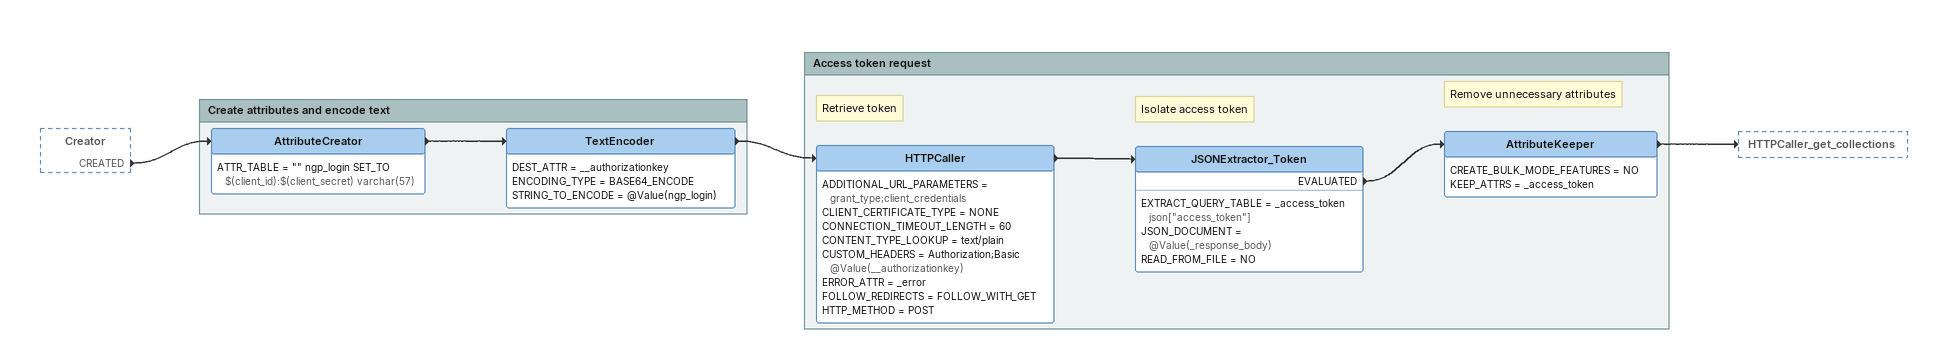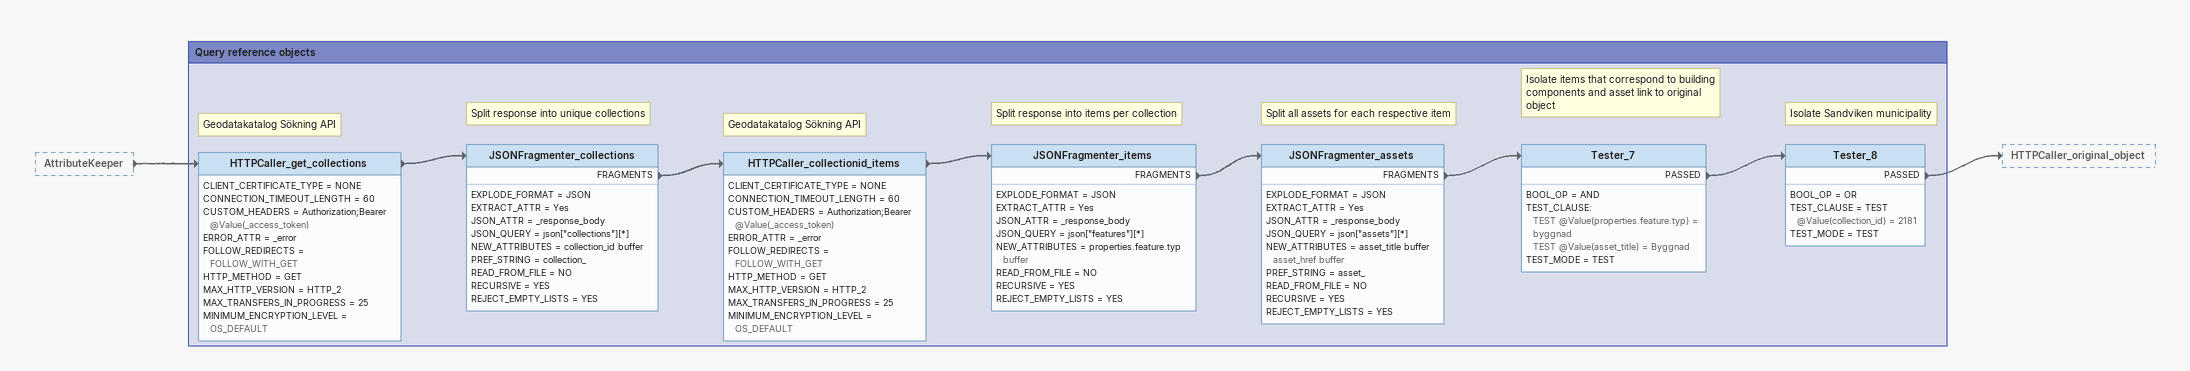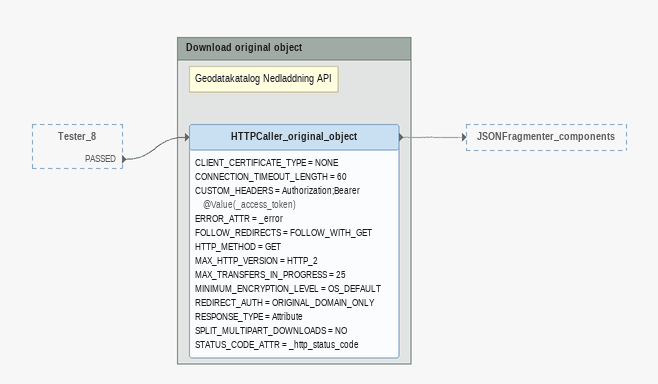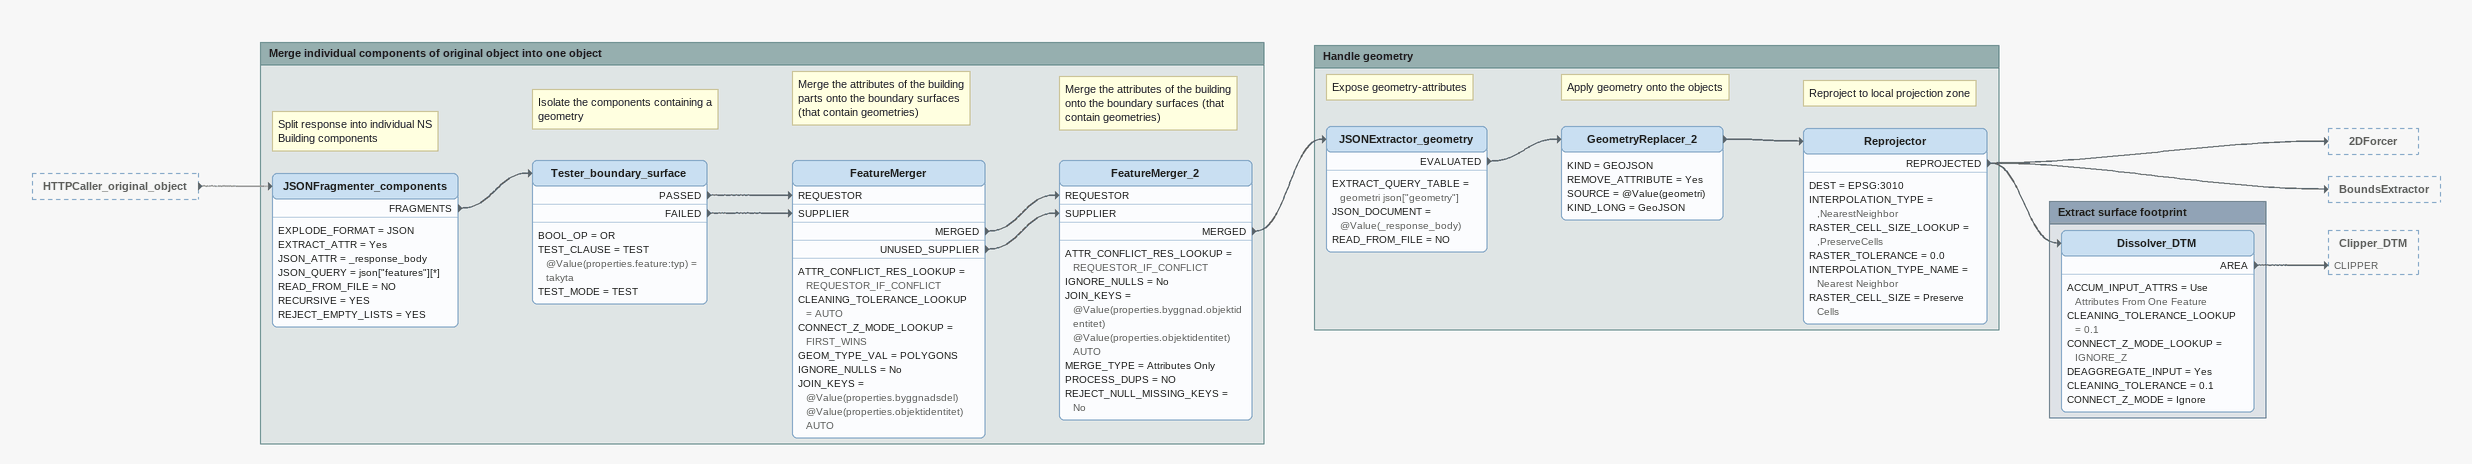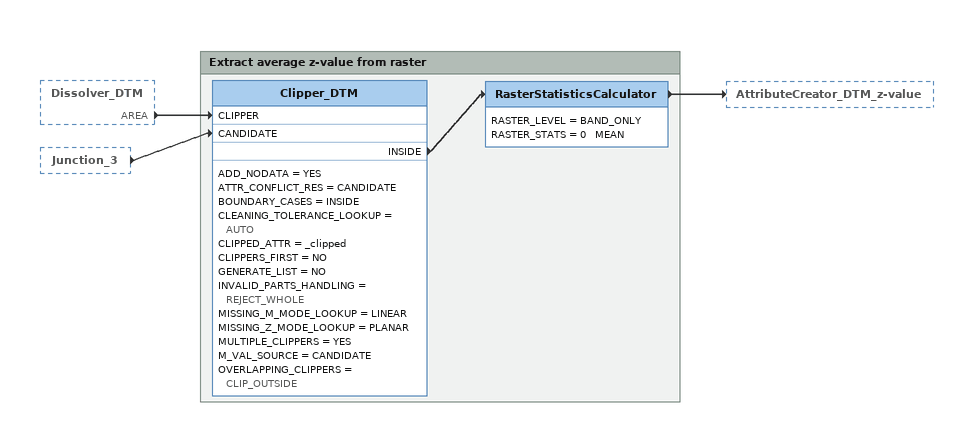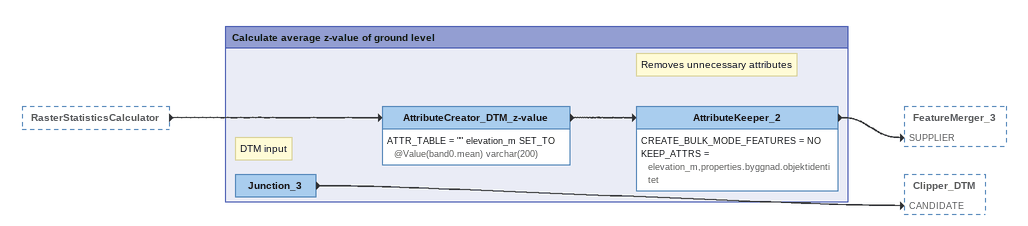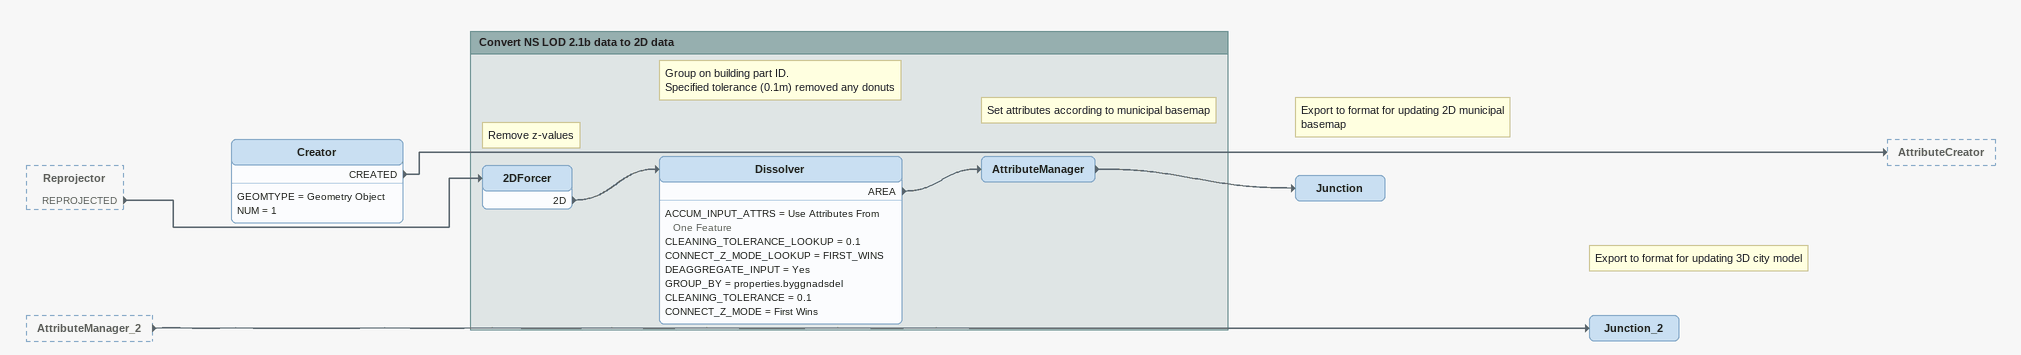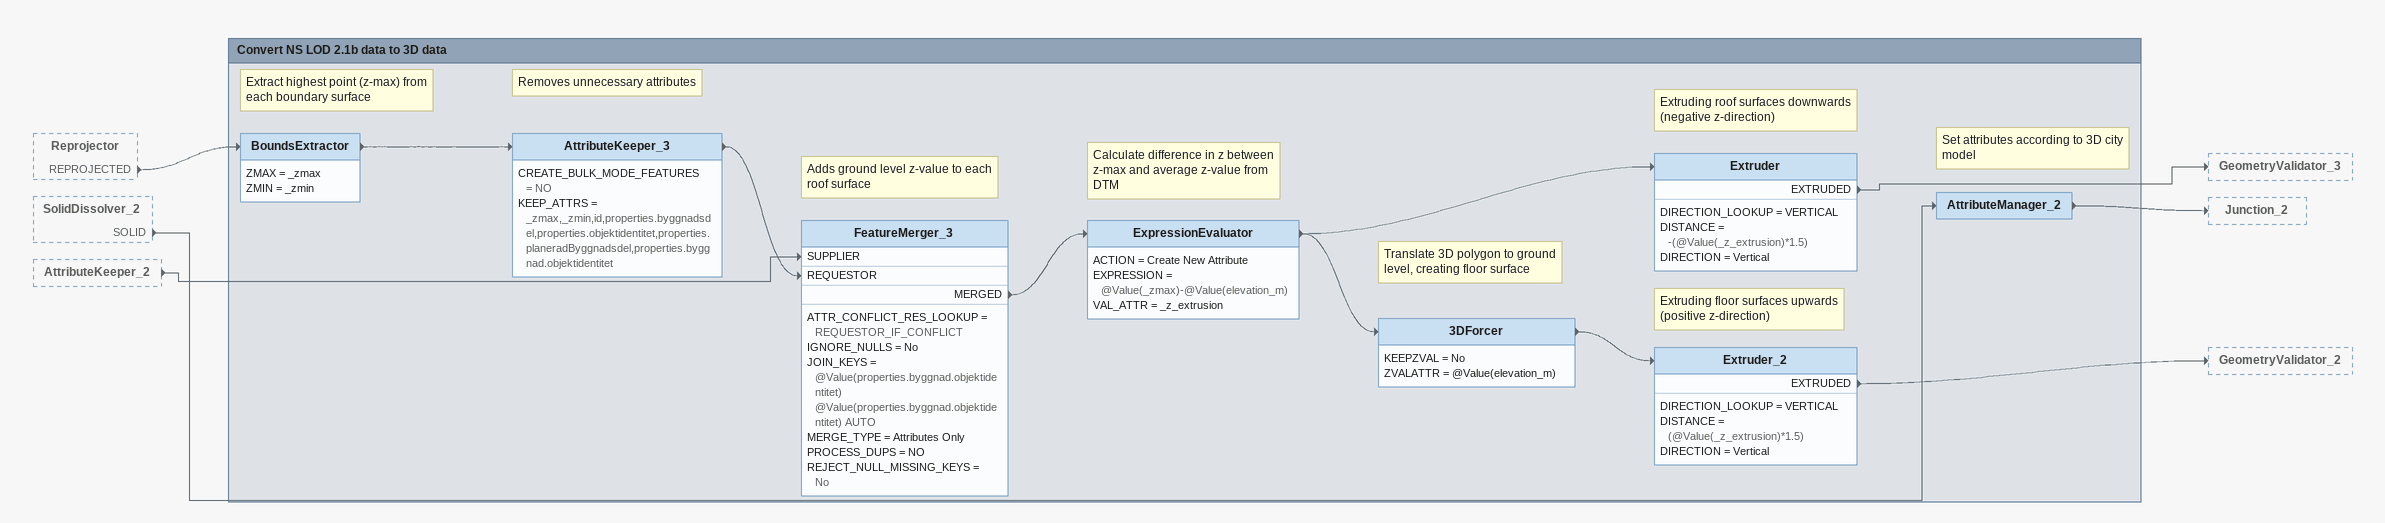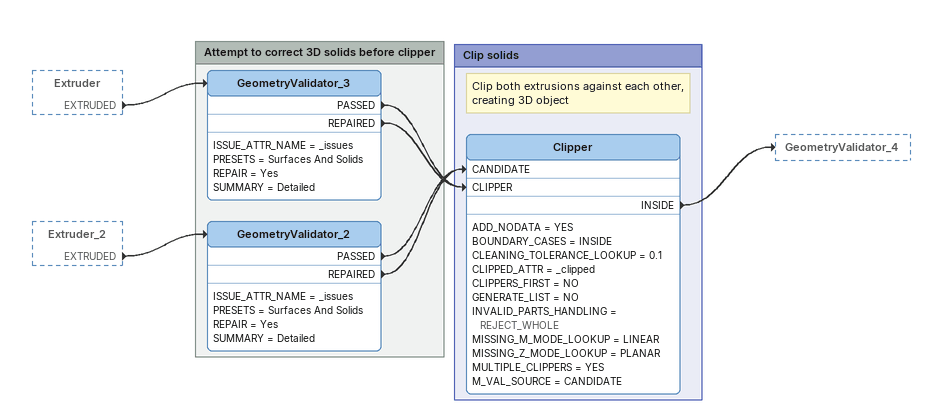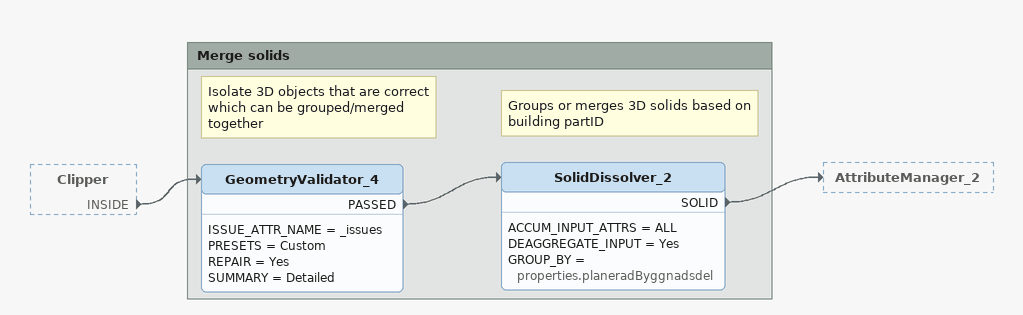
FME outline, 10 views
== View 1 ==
Creator [outside]
    CREATED -> AttributeCreator

Bookmark: Create attributes and encode text
AttributeCreator
    ATTR_TABLE = "" ngp_login SET_TO $(client_id):$(client_secret) varchar(57)
    -> TextEncoder
TextEncoder
    DEST_ATTR = __authorizationkey
    ENCODING_TYPE = BASE64_ENCODE
    STRING_TO_ENCODE = @Value(ngp_login)
    -> HTTPCaller

Bookmark: Access token request
Note: Retrieve token
HTTPCaller
    ADDITIONAL_URL_PARAMETERS = grant_type;client_credentials
    CLIENT_CERTIFICATE_TYPE = NONE
    CONNECTION_TIMEOUT_LENGTH = 60
    CONTENT_TYPE_LOOKUP = text/plain
    CUSTOM_HEADERS = Authorization;Basic @Value(__authorizationkey)
    ERROR_ATTR = _error
    FOLLOW_REDIRECTS = FOLLOW_WITH_GET
    HTTP_METHOD = POST
    -> JSONExtractor_Token
Note: Isolate access token
JSONExtractor_Token
    EXTRACT_QUERY_TABLE = _access_token json["access_token"]
    JSON_DOCUMENT = @Value(_response_body)
    READ_FROM_FILE = NO
    EVALUATED -> AttributeKeeper
Note: Remove unnecessary attributes
AttributeKeeper
    CREATE_BULK_MODE_FEATURES = NO
    KEEP_ATTRS = _access_token
    -> HTTPCaller_get_collections

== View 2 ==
AttributeKeeper [outside]
    -> HTTPCaller_get_collections

Bookmark: Query reference objects
Note: Geodatakatalog Sökning API
HTTPCaller_get_collections
    CLIENT_CERTIFICATE_TYPE = NONE
    CONNECTION_TIMEOUT_LENGTH = 60
    CUSTOM_HEADERS = Authorization;Bearer @Value(_access_token)
    ERROR_ATTR = _error
    FOLLOW_REDIRECTS = FOLLOW_WITH_GET
    HTTP_METHOD = GET
    MAX_HTTP_VERSION = HTTP_2
    MAX_TRANSFERS_IN_PROGRESS = 25
    MINIMUM_ENCRYPTION_LEVEL = OS_DEFAULT
    -> JSONFragmenter_collections
Note: Split response into unique collections
JSONFragmenter_collections
    EXPLODE_FORMAT = JSON
    EXTRACT_ATTR = Yes
    JSON_ATTR = _response_body
    JSON_QUERY = json["collections"][*]
    NEW_ATTRIBUTES = collection_id buffer
    PREF_STRING = collection_
    READ_FROM_FILE = NO
    RECURSIVE = YES
    REJECT_EMPTY_LISTS = YES
    FRAGMENTS -> HTTPCaller_collectionid_items
Note: Geodatakatalog Sökning API
HTTPCaller_collectionid_items
    CLIENT_CERTIFICATE_TYPE = NONE
    CONNECTION_TIMEOUT_LENGTH = 60
    CUSTOM_HEADERS = Authorization;Bearer @Value(_access_token)
    ERROR_ATTR = _error
    FOLLOW_REDIRECTS = FOLLOW_WITH_GET
    HTTP_METHOD = GET
    MAX_HTTP_VERSION = HTTP_2
    MAX_TRANSFERS_IN_PROGRESS = 25
    MINIMUM_ENCRYPTION_LEVEL = OS_DEFAULT
    -> JSONFragmenter_items
Note: Split response into items per collection
JSONFragmenter_items
    EXPLODE_FORMAT = JSON
    EXTRACT_ATTR = Yes
    JSON_ATTR = _response_body
    JSON_QUERY = json["features"][*]
    NEW_ATTRIBUTES = properties.feature.typ buffer
    READ_FROM_FILE = NO
    RECURSIVE = YES
    REJECT_EMPTY_LISTS = YES
    FRAGMENTS -> JSONFragmenter_assets
Note: Split all assets for each respective item
JSONFragmenter_assets
    EXPLODE_FORMAT = JSON
    EXTRACT_ATTR = Yes
    JSON_ATTR = _response_body
    JSON_QUERY = json["assets"][*]
    NEW_ATTRIBUTES = asset_title buffer asset_href buffer
    PREF_STRING = asset_
    READ_FROM_FILE = NO
    RECURSIVE = YES
    REJECT_EMPTY_LISTS = YES
    FRAGMENTS -> Tester_7
Note: Isolate items that correspond to building components and asset link to original object
Tester_7
    BOOL_OP = AND
    TEST_CLAUSE:
      TEST @Value(properties.feature.typ) = byggnad
      TEST @Value(asset_title) = Byggnad
    TEST_MODE = TEST
    PASSED -> Tester_8
Note: Isolate Sandviken municipality
Tester_8
    BOOL_OP = OR
    TEST_CLAUSE = TEST @Value(collection_id) = 2181
    TEST_MODE = TEST
    PASSED -> HTTPCaller_original_object

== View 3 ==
Tester_8 [outside]
    PASSED -> HTTPCaller_original_object

Bookmark: Download original object
Note: Geodatakatalog Nedladdning API
HTTPCaller_original_object
    CLIENT_CERTIFICATE_TYPE = NONE
    CONNECTION_TIMEOUT_LENGTH = 60
    CUSTOM_HEADERS = Authorization;Bearer @Value(_access_token)
    ERROR_ATTR = _error
    FOLLOW_REDIRECTS = FOLLOW_WITH_GET
    HTTP_METHOD = GET
    MAX_HTTP_VERSION = HTTP_2
    MAX_TRANSFERS_IN_PROGRESS = 25
    MINIMUM_ENCRYPTION_LEVEL = OS_DEFAULT
    REDIRECT_AUTH = ORIGINAL_DOMAIN_ONLY
    RESPONSE_TYPE = Attribute
    SPLIT_MULTIPART_DOWNLOADS = NO
    STATUS_CODE_ATTR = _http_status_code
    -> JSONFragmenter_components [off]

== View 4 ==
HTTPCaller_original_object [outside]
    -> JSONFragmenter_components [off]

Bookmark: Merge individual components of original object into one object
Note: Split response into individual NS Building components
JSONFragmenter_components
    EXPLODE_FORMAT = JSON
    EXTRACT_ATTR = Yes
    JSON_ATTR = _response_body
    JSON_QUERY = json["features"][*]
    READ_FROM_FILE = NO
    RECURSIVE = YES
    REJECT_EMPTY_LISTS = YES
    FRAGMENTS -> Tester_boundary_surface
Note: Isolate the components containing a geometry
Tester_boundary_surface
    BOOL_OP = OR
    TEST_CLAUSE = TEST @Value(properties.feature:typ) = takyta
    TEST_MODE = TEST
    PASSED -> FeatureMerger [REQUESTOR]
    FAILED -> FeatureMerger [SUPPLIER]
Note: Merge the attributes of the building parts onto the boundary surfaces (that contain geometries)
FeatureMerger
    ATTR_CONFLICT_RES_LOOKUP = REQUESTOR_IF_CONFLICT
    CLEANING_TOLERANCE_LOOKUP = AUTO
    CONNECT_Z_MODE_LOOKUP = FIRST_WINS
    GEOM_TYPE_VAL = POLYGONS
    IGNORE_NULLS = No
    JOIN_KEYS = @Value(properties.byggnadsdel) @Value(properties.objektidentitet) AUTO
    MERGED -> FeatureMerger_2 [REQUESTOR]
    UNUSED_SUPPLIER -> FeatureMerger_2 [SUPPLIER]
Note: Merge the attributes of the building onto the boundary surfaces (that contain geometries)
FeatureMerger_2
    ATTR_CONFLICT_RES_LOOKUP = REQUESTOR_IF_CONFLICT
    IGNORE_NULLS = No
    JOIN_KEYS = @Value(properties.byggnad.objektidentitet) @Value(properties.objektidentitet) AUTO
    MERGE_TYPE = Attributes Only
    PROCESS_DUPS = NO
    REJECT_NULL_MISSING_KEYS = No
    MERGED -> JSONExtractor_geometry

Bookmark: Handle geometry
Note: Expose geometry-attributes
JSONExtractor_geometry
    EXTRACT_QUERY_TABLE = geometri json["geometry"]
    JSON_DOCUMENT = @Value(_response_body)
    READ_FROM_FILE = NO
    EVALUATED -> GeometryReplacer_2
Note: Apply geometry onto the objects
GeometryReplacer_2
    KIND = GEOJSON
    REMOVE_ATTRIBUTE = Yes
    SOURCE = @Value(geometri)
    KIND_LONG = GeoJSON
    -> Reprojector
Note: Reproject to local projection zone
Reprojector
    DEST = EPSG:3010
    INTERPOLATION_TYPE = ,NearestNeighbor
    RASTER_CELL_SIZE_LOOKUP = ,PreserveCells
    RASTER_TOLERANCE = 0.0
    INTERPOLATION_TYPE_NAME = Nearest Neighbor
    RASTER_CELL_SIZE = Preserve Cells
    REPROJECTED -> 2DForcer
    REPROJECTED -> Dissolver_DTM
    REPROJECTED -> BoundsExtractor

Bookmark: Extract surface footprint
Dissolver_DTM
    ACCUM_INPUT_ATTRS = Use Attributes From One Feature
    CLEANING_TOLERANCE_LOOKUP = 0.1
    CONNECT_Z_MODE_LOOKUP = IGNORE_Z
    DEAGGREGATE_INPUT = Yes
    CLEANING_TOLERANCE = 0.1
    CONNECT_Z_MODE = Ignore
    AREA -> Clipper_DTM [CLIPPER]

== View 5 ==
Dissolver_DTM [outside]
    AREA -> Clipper_DTM [CLIPPER]
Junction_3 [outside]
    -> Clipper_DTM [CANDIDATE]

Bookmark: Extract average z-value from raster
Clipper_DTM
    ADD_NODATA = YES
    ATTR_CONFLICT_RES = CANDIDATE
    BOUNDARY_CASES = INSIDE
    CLEANING_TOLERANCE_LOOKUP = AUTO
    CLIPPED_ATTR = _clipped
    CLIPPERS_FIRST = NO
    GENERATE_LIST = NO
    INVALID_PARTS_HANDLING = REJECT_WHOLE
    MISSING_M_MODE_LOOKUP = LINEAR
    MISSING_Z_MODE_LOOKUP = PLANAR
    MULTIPLE_CLIPPERS = YES
    M_VAL_SOURCE = CANDIDATE
    OVERLAPPING_CLIPPERS = CLIP_OUTSIDE
    INSIDE -> RasterStatisticsCalculator
RasterStatisticsCalculator
    RASTER_LEVEL = BAND_ONLY
    RASTER_STATS = 0   MEAN
    -> AttributeCreator_DTM_z-value

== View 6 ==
RasterStatisticsCalculator [outside]
    -> AttributeCreator_DTM_z-value

Bookmark: Calculate average z-value of ground level
Note: DTM input
Junction_3
    -> Clipper_DTM [CANDIDATE]
AttributeCreator_DTM_z-value
    ATTR_TABLE = "" elevation_m SET_TO @Value(band0.mean) varchar(200)
    -> AttributeKeeper_2
Note: Removes unnecessary attributes
AttributeKeeper_2
    CREATE_BULK_MODE_FEATURES = NO
    KEEP_ATTRS = elevation_m,properties.byggnad.objektidentitet
    -> FeatureMerger_3 [SUPPLIER]

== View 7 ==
Reprojector [outside]
    REPROJECTED -> 2DForcer
AttributeManager_2 [outside]
    -> Junction_2
Creator
    GEOMTYPE = Geometry Object
    NUM = 1
    CREATED -> AttributeCreator
Note: Export to format for updating 2D municipal basemap
Junction
Note: Export to format for updating 3D city model
Junction_2

Bookmark: Convert NS LOD 2.1b data to 2D data
Note: Remove z-values
2DForcer
    2D -> Dissolver
Note: Group on building part ID. / Specified tolerance (0.1m) removed any donuts
Dissolver
    ACCUM_INPUT_ATTRS = Use Attributes From One Feature
    CLEANING_TOLERANCE_LOOKUP = 0.1
    CONNECT_Z_MODE_LOOKUP = FIRST_WINS
    DEAGGREGATE_INPUT = Yes
    GROUP_BY = properties.byggnadsdel
    CLEANING_TOLERANCE = 0.1
    CONNECT_Z_MODE = First Wins
    AREA -> AttributeManager
Note: Set attributes according to municipal basemap
AttributeManager
    -> Junction

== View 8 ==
Reprojector [outside]
    REPROJECTED -> BoundsExtractor
SolidDissolver_2 [outside]
    SOLID -> AttributeManager_2
AttributeKeeper_2 [outside]
    -> FeatureMerger_3 [SUPPLIER]

Bookmark: Convert NS LOD 2.1b data to 3D data
Note: Extract highest point (z-max) from each boundary surface
BoundsExtractor
    ZMAX = _zmax
    ZMIN = _zmin
    -> AttributeKeeper_3
Note: Removes unnecessary attributes
AttributeKeeper_3
    CREATE_BULK_MODE_FEATURES = NO
    KEEP_ATTRS = _zmax,_zmin,id,properties.byggnadsdel,properties.objektidentitet,properties.planeradByggnadsdel,properties.byggnad.objektidentitet
    -> FeatureMerger_3 [REQUESTOR]
Note: Adds ground level z-value to each roof surface
FeatureMerger_3
    ATTR_CONFLICT_RES_LOOKUP = REQUESTOR_IF_CONFLICT
    IGNORE_NULLS = No
    JOIN_KEYS = @Value(properties.byggnad.objektidentitet) @Value(properties.byggnad.objektidentitet) AUTO
    MERGE_TYPE = Attributes Only
    PROCESS_DUPS = NO
    REJECT_NULL_MISSING_KEYS = No
    MERGED -> ExpressionEvaluator
Note: Calculate difference in z between z-max and average z-value from DTM
ExpressionEvaluator
    ACTION = Create New Attribute
    EXPRESSION = @Value(_zmax)-@Value(elevation_m)
    VAL_ATTR = _z_extrusion
    -> 3DForcer
    -> Extruder
Note: Extruding roof surfaces downwards (negative z-direction)
Extruder
    DIRECTION_LOOKUP = VERTICAL
    DISTANCE = -(@Value(_z_extrusion)*1.5)
    DIRECTION = Vertical
    EXTRUDED -> GeometryValidator_3
Note: Translate 3D polygon to ground level, creating floor surface
3DForcer
    KEEPZVAL = No
    ZVALATTR = @Value(elevation_m)
    -> Extruder_2
Note: Extruding floor surfaces upwards (positive z-direction)
Extruder_2
    DIRECTION_LOOKUP = VERTICAL
    DISTANCE = (@Value(_z_extrusion)*1.5)
    DIRECTION = Vertical
    EXTRUDED -> GeometryValidator_2
Note: Set attributes according to 3D city model
AttributeManager_2
    -> Junction_2

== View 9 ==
Extruder [outside]
    EXTRUDED -> GeometryValidator_3
Extruder_2 [outside]
    EXTRUDED -> GeometryValidator_2

Bookmark: Attempt to correct 3D solids before clipper
GeometryValidator_3
    ISSUE_ATTR_NAME = _issues
    PRESETS = Surfaces And Solids
    REPAIR = Yes
    SUMMARY = Detailed
    PASSED -> Clipper [CLIPPER]
    REPAIRED -> Clipper [CLIPPER]
GeometryValidator_2
    ISSUE_ATTR_NAME = _issues
    PRESETS = Surfaces And Solids
    REPAIR = Yes
    SUMMARY = Detailed
    PASSED -> Clipper [CANDIDATE]
    REPAIRED -> Clipper [CANDIDATE]

Bookmark: Clip solids
Note: Clip both extrusions against each other, creating 3D object
Clipper
    ADD_NODATA = YES
    BOUNDARY_CASES = INSIDE
    CLEANING_TOLERANCE_LOOKUP = 0.1
    CLIPPED_ATTR = _clipped
    CLIPPERS_FIRST = NO
    GENERATE_LIST = NO
    INVALID_PARTS_HANDLING = REJECT_WHOLE
    MISSING_M_MODE_LOOKUP = LINEAR
    MISSING_Z_MODE_LOOKUP = PLANAR
    MULTIPLE_CLIPPERS = YES
    M_VAL_SOURCE = CANDIDATE
    INSIDE -> GeometryValidator_4

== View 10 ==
Clipper [outside]
    INSIDE -> GeometryValidator_4

Bookmark: Merge solids
Note: Isolate 3D objects that are correct which can be grouped/merged together
GeometryValidator_4
    ISSUE_ATTR_NAME = _issues
    PRESETS = Custom
    REPAIR = Yes
    SUMMARY = Detailed
    PASSED -> SolidDissolver_2
Note: Groups or merges 3D solids based on building partID
SolidDissolver_2
    ACCUM_INPUT_ATTRS = ALL
    DEAGGREGATE_INPUT = Yes
    GROUP_BY = properties.planeradByggnadsdel
    SOLID -> AttributeManager_2
